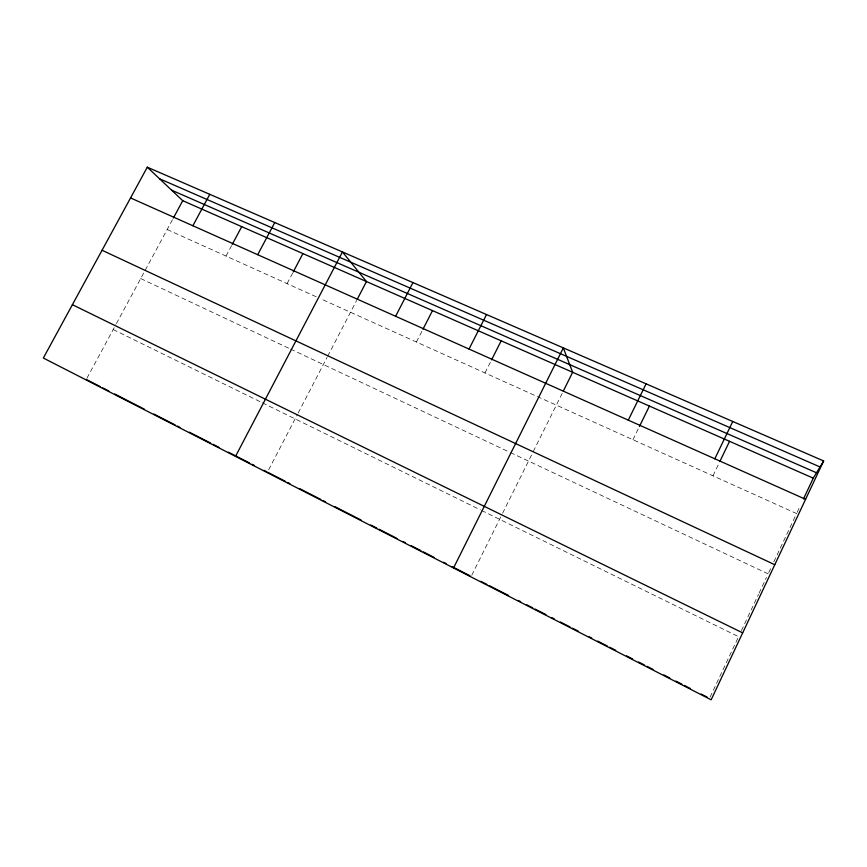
<?xml version="1.0" encoding="UTF-8"?>
<svg xmlns="http://www.w3.org/2000/svg" width="867" height="867" viewBox="0 0 867 867"><rect width="100%" height="100%" fill="white"/><g stroke="black" fill="none" stroke-linecap="round" stroke-linejoin="round"><path stroke-width="0.65" stroke-dasharray="4.33 3.25" d="M710.084 697.101L738.554 636.681L481.553 510.457M741.404 630.645L758.473 594.404M759.048 593.201L766.45 577.498M768.726 572.664L771.565 566.628M773.841 561.805L796.578 513.557L321.234 299.05M797.152 512.332L800.035 506.23M712.977 475.831L719.263 462.74M632.964 439.721L639.423 426.499M471.8 575.2L501.993 514.456M502.6 513.242L532.663 452.747M533.259 451.555L562.748 392.231M484.978 372.929L490.971 361.04M416.42 341.999L422.381 330.37M268.672 469.784L297.576 414.155M298.183 412.974L327.065 357.388M327.683 356.207L356.64 300.448M287.085 283.639L292.569 273.235M226.027 256.079L231.673 245.48M86.895 378.261L115.755 324.789M116.395 323.597L172.782 219.145M167.179 229.527L316.357 296.839M140.714 278.556L289.329 348.501M290.543 349.076L509.232 452M510.435 452.574L768.151 573.867M113.198 329.525L261.216 402.234M262.43 402.83L480.351 509.861"/><path stroke-width="1.3" d="M803.481 498.904L813.257 478.161L823.65 460.962L147.303 167.19L43.35 358.038L711.146 699.81L823.65 460.962M719.827 461.547L729.548 441.314M714.82 458.795L732.756 421.492M639.423 426.499L649.416 406.059M628.282 420.159L646.088 383.843M563.322 391.06L572.654 372.279L563.333 347.895L453.539 567.972M491.578 359.859L501.18 340.829M469.025 349.054L486.539 314.537M422.977 329.211L432.503 310.614M395.612 316.271L412.963 282.588M357.258 299.267L366.459 281.547L342.443 251.95L235.51 456.389M293.176 272.075L302.908 253.587M257.705 254.703L274.763 222.559M232.302 244.31L241.709 226.655M192.864 225.756L209.771 194.327M173.4 217.996L182.742 200.7L147.303 167.19M159.528 178.754L820.03 466.955M171.568 190.144L816.508 472.786M182.742 200.7L813.257 478.161M130.559 197.936L805.584 499.316M102.057 250.26L774.784 564.71M72.405 304.696L742.672 632.867M86.245 379.443L100.485 386.725M102.859 387.939L108.787 390.974M114.715 394.008L144.377 409.181M153.849 414.025L175.145 424.928M177.518 426.141L179.881 427.344M189.353 432.189L210.648 443.091M213.011 444.305L218.928 447.329M228.4 452.173L249.696 463.065M252.059 464.278L254.432 465.492M263.893 470.326L266.267 471.54M267.448 472.147L285.232 481.25M287.606 482.464L289.979 483.678M299.462 488.522L320.801 499.446M323.174 500.66L325.548 501.874M335.041 506.729L361.236 520.135M370.762 525.001L376.712 528.046M379.096 529.271L396.956 538.407M402.927 541.452L405.322 542.688M411.305 545.744L420.896 550.653M423.291 551.878L434.074 557.394M443.655 562.293L446.05 563.517M452.043 566.584L470.012 575.786M480.86 581.323L486.886 584.412M489.291 585.648L508.593 595.521M518.238 600.452L520.644 601.687M526.67 604.765L532.706 607.854M535.112 609.089L545.972 614.638M551.986 617.716L554.381 618.951M560.396 622.018L570.02 626.939M572.426 628.174L578.43 631.252M589.257 636.79L591.662 638.014M597.666 641.092L607.29 646.013M609.696 647.237L615.711 650.315M626.527 655.853L632.542 658.931M638.556 662.009L644.571 665.087M646.977 666.311L652.992 669.389M663.808 674.927L669.823 678.005M675.837 681.083L681.852 684.161M684.258 685.385L690.273 688.463M701.089 694.001L707.104 697.079"/></g></svg>
